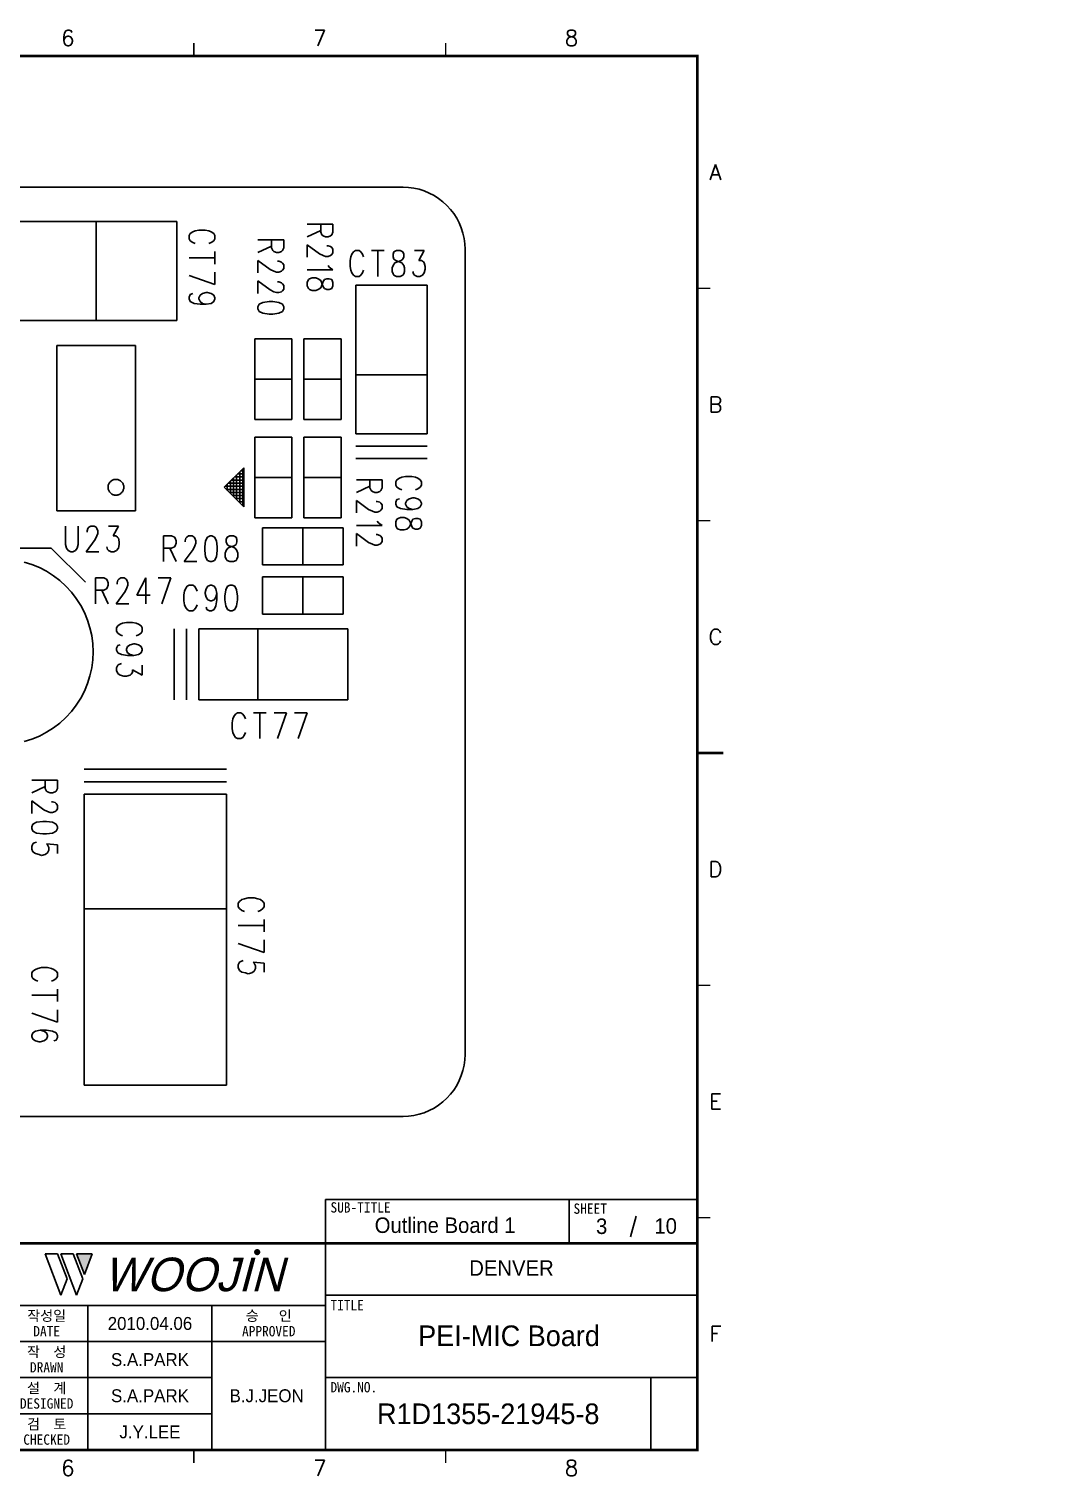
# Model space of a CAD drawing. Extents: x 295 to 953, y 10 to 290.
# Drawn here: x 752.6 to 952.6, y 9.8 to 290.2 of the extents above; entities that cross this region are included whole.
import ezdxf
from ezdxf.enums import TextEntityAlignment as Align

# ---------------------------------------------------------------- set-up
doc = ezdxf.new("R2010")
doc.units = 0
doc.header["$LTSCALE"] = 5
doc.header["$MEASUREMENT"] = 0
doc.linetypes.add('CENTER', pattern=[2, 1.25, -0.25, 0.25, -0.25])
doc.layers.get('0').update_dxf_attribs({"linetype": 'CONTINUOUS', "lineweight": 25})
for name, color, linetype, lineweight in [('2', 2, 'CENTER', 13), ('4', 4, 'CONTINUOUS', 18), ('6', 6, 'CONTINUOUS', 13)]:
    doc.layers.add(name, color=color, linetype=linetype, lineweight=lineweight)
for name, color, linetype in [('SHEET', 3, 'CONTINUOUS'), ('SST001026_PHO', 14, 'CONTINUOUS'), ('문자', 4, 'CONTINUOUS'), ('테두리', 3, 'CONTINUOUS')]:
    doc.layers.add(name, color=color, linetype=linetype)
doc.styles.add('MARK', font='ARLRDBD.TTF')
doc.styles.get("Standard").update_dxf_attribs({"font": 'simplex.shx'})
doc.styles.add('굴림', font='')
doc.styles.add('굴림체', font='')
doc.styles.get('굴림').set_extended_font_data('Gulim')
doc.styles.get('굴림체').set_extended_font_data('GulimChe')

# ---------------------------------------------------------------- blocks, each defined once
blk = doc.blocks.new('B')
at = {"layer": '문자'}
blk.add_hatch(color=256, dxfattribs=at).paths.add_polyline_path([(13.79, 10), (15.31, 6), (16.84, 10)])
at = {"color": 4, "const_width": 0.6}
blk.add_lwpolyline([(48.46, 10.32, 1), (49.06, 10.32, 1)], format="xyb", close=True, dxfattribs=at)
at = {"layer": '문자'}
for p, q in [((10.73, 2), (7.68, 10)), ((7.68, 10), (10.09, 10)), ((11.94, 5.16), (10.09, 10)), ((10.73, 10), (13.15, 10)), ((13.79, 2), (10.73, 10)), ((14.99, 5.16), (13.15, 10)), ((13.79, 10), (16.84, 10)), ((15.31, 6), (13.79, 10)), ((16.84, 10), (15.31, 6)), ((11.94, 5.16), (10.73, 2)), ((14.99, 5.16), (13.79, 2))]:
    blk.add_line(p, q, dxfattribs=at)
at = {"layer": '문자', "style": 'MARK', "oblique": 15}
blk.add_text('WOOJIN', height=6.5, dxfattribs=at).set_placement((36.4, 6), align=Align.MIDDLE_CENTER)
blk = doc.blocks.new('C')
blk.add_line((15, 285), (15, 285))
at = {"layer": '2'}
for p, q in [((252.83, 53.35), (252.83, 44.65)), ((269.53, 49), (248.48, 49))]:
    blk.add_line(p, q, dxfattribs=at)
at = {"layer": 'SHEET'}
for p, q in [((393.14, 60.3), (392.07, 56.28)), ((22, 55), (22, 15)), ((227, 55), (227, 15)), ((247, 55), (247, 22)), ((271, 55), (271, 15)), ((271, 55), (271, 15)), ((333, 55), (333, 15)), ((247, 48), (227, 48)), ((405, 45), (333, 45)), ((333, 43), (247, 43)), ((287, 43), (287, 15)), ((311, 43), (311, 15)), ((333, 36), (247, 36)), ((311, 29), (247, 29)), ((405, 29), (333, 29)), ((396, 29), (396, 15)), ((311, 22), (227, 22))]:
    blk.add_line(p, q, dxfattribs=at)
at = {"layer": 'SHEET', "color": 4}
for p, q in [((258.53, 50.9), (268.03, 51.85)), ((258.53, 50.9), (258.53, 47.1)), ((268.03, 51.85), (268.03, 46.15)), ((258.53, 47.1), (268.03, 46.15))]:
    blk.add_line(p, q, dxfattribs=at)
at = {"layer": 'SHEET'}
for points in [[(333, 55), (380.19, 55), (380.19, 63.49), (333, 63.49)], [(380.19, 55), (405, 55), (405, 63.49), (380.19, 63.49)]]:
    blk.add_lwpolyline(points, close=True, dxfattribs=at)
at = {"layer": 'SHEET', "color": 4}
for radius in [2.85, 1.9]:
    blk.add_circle((252.83, 49), radius, dxfattribs=at)
at = {"layer": 'SHEET'}
blk.add_circle((265.7, 39.32), 3.32, dxfattribs=at)
at = {"layer": '테두리'}
blk.add_line((405, 285), (405, 15), dxfattribs=at)
for points, const_width in [([(210, 290), (210, 285)], 0.5), ([(63.75, 287.5), (63.75, 285)], 0.3), ([(112.5, 287.5), (112.5, 285)], 0.3), ([(161.25, 287.5), (161.25, 285)], 0.3), ([(258.75, 287.5), (258.75, 285)], 0.3), ([(307.5, 287.5), (307.5, 285)], 0.3), ([(356.25, 287.5), (356.25, 285)], 0.3), ([(15, 285), (15, 15), (405, 15), (405, 285), (15, 285)], 0.5), ([(12.5, 240), (15, 240)], 0.3), ([(407.5, 240), (405, 240)], 0.3), ([(12.5, 195), (15, 195)], 0.3), ([(407.5, 195), (405, 195)], 0.3), ([(10, 150), (15, 150)], 0.5), ([(410, 150), (405, 150)], 0.5), ([(12.5, 105), (15, 105)], 0.3), ([(407.5, 105), (405, 105)], 0.3), ([(12.5, 60), (15, 60)], 0.3), ([(407.5, 60), (405, 60)], 0.3), ([(15, 55), (405, 55)], 0.5), ([(63.75, 12.5), (63.75, 15)], 0.3), ([(112.5, 12.5), (112.5, 15)], 0.3), ([(161.25, 12.5), (161.25, 15)], 0.3), ([(210, 10), (210, 15)], 0.5), ([(258.75, 12.5), (258.75, 15)], 0.3), ([(307.5, 12.5), (307.5, 15)], 0.3), ([(356.25, 12.5), (356.25, 15)], 0.3)]:
    blk.add_lwpolyline(points, dxfattribs=dict(at, const_width=const_width))
blk.add_blockref('B', (271, 43))
at = {"layer": '문자'}
for s, p in [('1', (39.38, 288.5)), ('2', (88.12, 288.5)), ('3', (136.88, 288.5)), ('4', (185.62, 288.5)), ('5', (234.38, 288.5)), ('6', (283.12, 288.5)), ('7', (331.88, 288.5)), ('8', (380.62, 288.5)), ('A', (11.5, 262.5)), ('A', (408.5, 262.5)), ('B', (11.5, 217.5)), ('B', (408.5, 217.5)), ('C', (11.5, 172.5)), ('C', (408.5, 172.5)), ('D', (11.5, 127.5)), ('D', (408.5, 127.5)), ('E', (11.5, 82.5)), ('E', (408.5, 82.5)), ('F', (11.5, 37.5)), ('F', (408.5, 37.5)), ('1', (39.38, 11.5)), ('2', (88.12, 11.5)), ('3', (136.88, 11.5)), ('4', (185.62, 11.5)), ('5', (234.38, 11.5)), ('6', (283.12, 11.5)), ('7', (331.88, 11.5)), ('8', (380.62, 11.5))]:
    blk.add_text(s, height=3, dxfattribs=at).set_placement(p, align=Align.MIDDLE)
at = {"layer": '문자', "style": '굴림체'}
for s, height, p in [('SUB-TITLE', 2, (339.77, 61.98)), ('SHEET', 2, (384.24, 61.74)), ('설계 MEMO', 2.5, (237, 51.5)), ('작성일', 2, (279, 41)), ('승   인', 2, (322, 41)), ('DIM.IN mm', 2.85, (259, 39.5)), ('DATE', 2, (279, 38)), ('APPROVED', 2, (322, 38)), ('척도 SCALE', 2.5, (259, 32.5)), ('작  성', 2, (279, 34)), ('DRAWN', 2, (279, 31)), ('설  계', 2, (279, 27)), ('DESIGNED', 2, (279, 24)), ('검  토', 2, (279, 20)), ('CHECKED', 2, (279, 17))]:
    blk.add_text(s, height=height, dxfattribs=at).set_placement(p, align=Align.MIDDLE_CENTER)
blk.add_text('개정  REVISION', height=3, rotation=90, dxfattribs=at).set_placement((18.5, 35), align=Align.MIDDLE_CENTER)
for s, p in [('TITLE', (333.95, 42.05)), ('DWG.NO.', (333.95, 26.15))]:
    blk.add_text(s, height=2, dxfattribs=at).set_placement(p)
at = {"layer": '문자', "style": '굴림체', "width": 0.75}
blk.add_text('공차 적용기준 : WMS C 40201', height=2.85, dxfattribs=at).set_placement((249, 18.5), align=Align.MIDDLE_CENTER)

msp = doc.modelspace()

# ---------------------------------------------------------------- linework, layer by layer
at = {"layer": 'SST001026_PHO', "color": 7}
for p, q in [((824.98, 259.6), (548.98, 259.6)), ((826.03, 259.55), (824.98, 259.6)), ((827.06, 259.42), (826.03, 259.55)), ((828.09, 259.19), (827.06, 259.42)), ((829.08, 258.88), (828.09, 259.19)), ((830.05, 258.47), (829.08, 258.88)), ((830.98, 257.99), (830.05, 258.47)), ((831.86, 257.43), (830.98, 257.99)), ((832.69, 256.79), (831.86, 257.43)), ((833.46, 256.08), (832.69, 256.79)), ((834.17, 255.31), (833.46, 256.08)), ((834.81, 254.48), (834.17, 255.31)), ((749.98, 252.98), (781.18, 252.98)), ((765.58, 252.98), (765.58, 233.78)), ((781.18, 252.98), (781.18, 233.78)), ((835.37, 253.6), (834.81, 254.48)), ((835.85, 252.67), (835.37, 253.6)), ((836.25, 251.7), (835.85, 252.67)), ((783.79, 250.61), (783.56, 250.26)), ((783.56, 250.26), (783.56, 249.57)), ((784.27, 250.95), (783.79, 250.61)), ((784.75, 251.13), (784.27, 250.95)), ((785.46, 251.3), (784.75, 251.13)), ((786.65, 251.3), (785.46, 251.3)), ((787.37, 251.13), (786.65, 251.3)), ((787.84, 250.95), (787.37, 251.13)), ((788.32, 250.61), (787.84, 250.95)), ((788.56, 250.26), (788.32, 250.61)), ((788.56, 249.57), (788.56, 250.26)), ((811.42, 252.43), (806.42, 252.43)), ((809.04, 251.21), (806.42, 250)), ((809.04, 250.87), (809.04, 252.43)), ((809.27, 250.35), (809.04, 250.87)), ((809.51, 250.17), (809.27, 250.35)), ((809.99, 250), (809.51, 250.17)), ((810.46, 250), (809.99, 250)), ((810.94, 250.17), (810.46, 250)), ((811.18, 250.35), (810.94, 250.17)), ((811.42, 250.87), (811.18, 250.35)), ((811.42, 252.43), (811.42, 250.87)), ((836.57, 250.7), (836.25, 251.7)), ((836.8, 249.68), (836.57, 250.7)), ((836.93, 248.64), (836.8, 249.68)), ((783.56, 249.57), (783.79, 249.22)), ((783.79, 249.22), (784.27, 248.87)), ((784.27, 248.87), (784.75, 248.7)), ((787.37, 248.7), (787.84, 248.87)), ((787.84, 248.87), (788.32, 249.22)), ((788.32, 249.22), (788.56, 249.57)), ((788.56, 247.14), (788.56, 244.72)), ((801.89, 249.39), (796.89, 249.39)), ((799.51, 248.18), (796.89, 246.97)), ((799.51, 247.84), (799.51, 249.39)), ((799.75, 247.32), (799.51, 247.84)), ((799.99, 247.14), (799.75, 247.32)), ((800.46, 246.97), (799.99, 247.14)), ((800.94, 246.97), (800.46, 246.97)), ((801.42, 247.14), (800.94, 246.97)), ((801.65, 247.32), (801.42, 247.14)), ((801.89, 247.84), (801.65, 247.32)), ((801.89, 249.39), (801.89, 247.84)), ((808.8, 246.71), (806.42, 248.44)), ((806.42, 248.44), (806.42, 246.02)), ((810.23, 248.27), (810.46, 248.27)), ((810.46, 248.27), (810.94, 248.1)), ((810.94, 248.1), (811.18, 247.92)), ((811.18, 247.92), (811.42, 247.58)), ((811.42, 246.88), (811.18, 246.54)), ((811.42, 247.58), (811.42, 246.88)), ((815.42, 247.08), (815.07, 246.6)), ((815.77, 247.31), (815.42, 247.08)), ((816.46, 247.31), (815.77, 247.31)), ((816.8, 247.08), (816.46, 247.31)), ((817.15, 246.6), (816.8, 247.08)), ((818.88, 247.31), (821.31, 247.31)), ((820.1, 247.31), (820.1, 242.31)), ((823.21, 247.08), (823.04, 246.6)), ((823.73, 247.31), (823.21, 247.08)), ((824.42, 247.31), (823.73, 247.31)), ((824.94, 247.08), (824.42, 247.31)), ((825.12, 246.6), (824.94, 247.08)), ((827.2, 247.31), (829.1, 247.31)), ((829.1, 247.31), (828.06, 245.41)), ((836.98, 247.6), (836.93, 248.64)), ((836.98, 91.6), (836.98, 247.6)), ((788.56, 245.93), (783.56, 245.93)), ((799.27, 243.68), (796.89, 245.41)), ((796.89, 245.41), (796.89, 242.99)), ((800.7, 245.24), (800.94, 245.24)), ((800.94, 245.24), (801.42, 245.06)), ((801.42, 245.06), (801.65, 244.89)), ((801.65, 244.89), (801.89, 244.55)), ((801.89, 244.55), (801.89, 243.85)), ((809.51, 246.36), (808.8, 246.71)), ((809.99, 246.19), (809.51, 246.36)), ((810.46, 246.19), (809.99, 246.19)), ((810.94, 246.36), (810.46, 246.19)), ((810.46, 244.46), (810.7, 244.11)), ((810.7, 244.11), (811.42, 243.59)), ((811.18, 246.54), (810.94, 246.36)), ((814.9, 246.12), (814.73, 245.41)), ((814.73, 245.41), (814.73, 244.22)), ((814.73, 244.22), (814.9, 243.5)), ((815.07, 246.6), (814.9, 246.12)), ((817.32, 246.12), (817.15, 246.6)), ((822.87, 243.98), (823.04, 244.46)), ((823.04, 246.6), (823.04, 246.12)), ((823.04, 246.12), (823.21, 245.65)), ((823.04, 244.46), (823.39, 244.93)), ((823.21, 245.65), (823.56, 245.41)), ((823.39, 244.93), (823.91, 245.17)), ((823.56, 245.41), (824.25, 245.17)), ((823.91, 245.17), (824.6, 245.41)), ((824.25, 245.17), (824.77, 244.93)), ((824.6, 245.41), (824.94, 245.65)), ((824.77, 244.93), (825.12, 244.46)), ((824.94, 245.65), (825.12, 246.12)), ((825.12, 246.12), (825.12, 246.6)), ((825.12, 244.46), (825.29, 243.98)), ((828.06, 245.41), (828.58, 245.41)), ((828.58, 245.41), (828.93, 245.17)), ((828.93, 245.17), (829.1, 244.93)), ((829.1, 244.93), (829.27, 244.22)), ((829.27, 244.22), (829.27, 243.74)), ((788.56, 240.74), (783.56, 242.47)), ((788.56, 243.16), (788.56, 240.74)), ((799.27, 239.7), (796.89, 241.43)), ((796.89, 241.43), (796.89, 239)), ((799.99, 243.33), (799.27, 243.68)), ((800.46, 243.16), (799.99, 243.33)), ((800.94, 243.16), (800.46, 243.16)), ((800.7, 241.25), (800.94, 241.25)), ((801.42, 243.33), (800.94, 243.16)), ((800.94, 241.25), (801.42, 241.08)), ((801.65, 243.51), (801.42, 243.33)), ((801.89, 243.85), (801.65, 243.51)), ((811.42, 243.59), (806.42, 243.59)), ((806.42, 241.17), (806.65, 241.69)), ((806.65, 241.69), (806.89, 241.86)), ((806.89, 241.86), (807.37, 242.03)), ((807.37, 242.03), (808.08, 242.03)), ((808.08, 242.03), (808.56, 241.86)), ((808.56, 241.86), (809.04, 241.51)), ((809.04, 241.51), (809.27, 241)), ((809.51, 241.34), (809.27, 240.65)), ((809.75, 241.69), (809.51, 241.34)), ((810.23, 241.86), (809.75, 241.69)), ((810.7, 241.86), (810.23, 241.86)), ((811.18, 241.69), (810.7, 241.86)), ((811.42, 241.17), (811.18, 241.69)), ((814.9, 243.5), (815.07, 243.03)), ((815.07, 243.03), (815.42, 242.55)), ((815.42, 242.55), (815.77, 242.31)), ((815.77, 242.31), (816.46, 242.31)), ((816.46, 242.31), (816.8, 242.55)), ((816.8, 242.55), (817.15, 243.03)), ((817.15, 243.03), (817.32, 243.5)), ((822.87, 243.27), (822.87, 243.98)), ((823.04, 242.79), (822.87, 243.27)), ((823.21, 242.55), (823.04, 242.79)), ((823.73, 242.31), (823.21, 242.55)), ((824.42, 242.31), (823.73, 242.31)), ((824.94, 242.55), (824.42, 242.31)), ((825.12, 242.79), (824.94, 242.55)), ((825.29, 243.27), (825.12, 242.79)), ((825.29, 243.98), (825.29, 243.27)), ((827.02, 242.79), (826.85, 243.27)), ((827.2, 242.55), (827.02, 242.79)), ((827.72, 242.31), (827.2, 242.55)), ((828.23, 242.31), (827.72, 242.31)), ((828.75, 242.55), (828.23, 242.31)), ((829.1, 243.03), (828.75, 242.55)), ((829.27, 243.74), (829.1, 243.03)), ((783.56, 238.31), (783.79, 238.83)), ((783.79, 238.83), (784.27, 239)), ((785.46, 238.14), (785.7, 238.66)), ((785.7, 238.66), (786.18, 239)), ((786.18, 239), (786.89, 239.18)), ((786.89, 239.18), (787.13, 239.18)), ((787.13, 239.18), (787.84, 239)), ((787.84, 239), (788.32, 238.66)), ((788.32, 238.66), (788.56, 238.14)), ((799.99, 239.35), (799.27, 239.7)), ((800.46, 239.18), (799.99, 239.35)), ((800.94, 239.18), (800.46, 239.18)), ((801.42, 239.35), (800.94, 239.18)), ((801.42, 241.08), (801.65, 240.91)), ((801.65, 239.52), (801.42, 239.35)), ((801.65, 240.91), (801.89, 240.56)), ((801.89, 239.87), (801.65, 239.52)), ((801.89, 240.56), (801.89, 239.87)), ((806.42, 240.48), (806.42, 241.17)), ((806.65, 239.96), (806.42, 240.48)), ((806.89, 239.78), (806.65, 239.96)), ((807.37, 239.61), (806.89, 239.78)), ((808.08, 239.61), (807.37, 239.61)), ((808.56, 239.78), (808.08, 239.61)), ((809.04, 240.13), (808.56, 239.78)), ((809.27, 240.65), (809.04, 240.13)), ((809.27, 241), (809.51, 240.3)), ((809.51, 240.3), (809.75, 239.96)), ((809.75, 239.96), (810.23, 239.78)), ((810.23, 239.78), (810.7, 239.78)), ((810.7, 239.78), (811.18, 239.96)), ((811.18, 239.96), (811.42, 240.48)), ((811.42, 240.48), (811.42, 241.17)), ((829.63, 240.64), (815.83, 240.64)), ((815.83, 240.64), (815.83, 229.84)), ((829.63, 229.84), (829.63, 240.64)), ((783.56, 237.96), (783.56, 238.31)), ((783.79, 237.44), (783.56, 237.96)), ((784.51, 237.1), (783.79, 237.44)), ((785.7, 236.93), (784.51, 237.1)), ((785.46, 237.96), (785.46, 238.14)), ((785.7, 237.44), (785.46, 237.96)), ((786.18, 237.1), (785.7, 237.44)), ((786.89, 236.93), (785.7, 236.93)), ((786.89, 236.93), (786.18, 237.1)), ((787.84, 237.1), (786.89, 236.93)), ((788.32, 237.44), (787.84, 237.1)), ((788.56, 237.96), (788.32, 237.44)), ((788.56, 238.14), (788.56, 237.96)), ((797.13, 236.93), (796.89, 236.41)), ((796.89, 236.41), (796.89, 236.06)), ((796.89, 236.06), (797.13, 235.54)), ((797.84, 237.27), (797.13, 236.93)), ((799.03, 237.44), (797.84, 237.27)), ((799.75, 237.44), (799.03, 237.44)), ((800.94, 237.27), (799.75, 237.44)), ((801.65, 236.93), (800.94, 237.27)), ((801.89, 236.41), (801.65, 236.93)), ((801.65, 235.54), (801.89, 236.06)), ((801.89, 236.06), (801.89, 236.41)), ((781.18, 233.78), (749.98, 233.78)), ((797.13, 235.54), (797.84, 235.19)), ((797.84, 235.19), (799.03, 235.02)), ((799.03, 235.02), (799.75, 235.02)), ((799.75, 235.02), (800.94, 235.19)), ((800.94, 235.19), (801.65, 235.54)), ((796.27, 214.63), (796.27, 230.23)), ((796.27, 230.23), (803.47, 230.23)), ((803.47, 230.23), (803.47, 214.63)), ((805.79, 214.63), (805.79, 230.23)), ((805.79, 230.23), (812.99, 230.23)), ((812.99, 230.23), (812.99, 214.63)), ((757.96, 228.91), (757.96, 196.9)), ((773.2, 228.91), (757.96, 228.91)), ((773.2, 224.33), (773.2, 228.91)), ((815.83, 229.84), (815.83, 228.04)), ((815.83, 228.04), (815.83, 224.74)), ((829.63, 228.04), (829.63, 229.84)), ((829.63, 224.74), (829.63, 228.04)), ((815.83, 224.74), (815.83, 222.04)), ((829.63, 222.04), (829.63, 224.74)), ((773.2, 196.9), (773.2, 224.33)), ((796.27, 222.43), (803.47, 222.43)), ((805.79, 222.43), (812.99, 222.43)), ((815.83, 223.24), (829.63, 223.24)), ((815.83, 222.04), (815.83, 211.84)), ((829.63, 211.84), (829.63, 222.04)), ((803.47, 214.63), (796.27, 214.63)), ((812.99, 214.63), (805.79, 214.63)), ((796.27, 195.58), (796.27, 211.18)), ((796.27, 211.18), (803.47, 211.18)), ((803.47, 211.18), (803.47, 195.58)), ((805.79, 195.58), (805.79, 211.18)), ((805.79, 211.18), (812.99, 211.18)), ((812.99, 211.18), (812.99, 195.58)), ((815.83, 211.84), (829.63, 211.84)), ((815.83, 209.44), (829.63, 209.44)), ((794.14, 205.27), (790.35, 201.47)), ((793.95, 205.07), (793.95, 197.88)), ((794.14, 197.68), (794.14, 205.27)), ((815.83, 207.04), (829.63, 207.04)), ((767.96, 202), (767.92, 201.87)), ((768.01, 202.12), (767.96, 202)), ((768.07, 202.24), (768.01, 202.12)), ((768.14, 202.35), (768.07, 202.24)), ((768.22, 202.45), (768.14, 202.35)), ((768.31, 202.55), (768.22, 202.45)), ((768.41, 202.64), (768.31, 202.55)), ((768.51, 202.72), (768.41, 202.64)), ((768.63, 202.79), (768.51, 202.72)), ((768.74, 202.86), (768.63, 202.79)), ((768.87, 202.91), (768.74, 202.86)), ((768.99, 202.95), (768.87, 202.91)), ((769.12, 202.98), (768.99, 202.95)), ((769.25, 202.99), (769.12, 202.98)), ((769.39, 203), (769.25, 202.99)), ((769.52, 202.99), (769.39, 203)), ((769.65, 202.98), (769.52, 202.99)), ((769.78, 202.95), (769.65, 202.98)), ((769.91, 202.91), (769.78, 202.95)), ((770.03, 202.86), (769.91, 202.91)), ((770.15, 202.79), (770.03, 202.86)), ((770.26, 202.72), (770.15, 202.79)), ((770.37, 202.64), (770.26, 202.72)), ((770.47, 202.55), (770.37, 202.64)), ((770.56, 202.45), (770.47, 202.55)), ((770.64, 202.35), (770.56, 202.45)), ((770.71, 202.24), (770.64, 202.35)), ((770.77, 202.12), (770.71, 202.24)), ((770.82, 202), (770.77, 202.12)), ((770.86, 201.87), (770.82, 202)), ((790.95, 202.07), (790.95, 200.88)), ((791.14, 202.27), (794.14, 202.27)), ((791.55, 202.67), (791.55, 200.28)), ((791.74, 202.87), (794.14, 202.87)), ((792.15, 203.27), (792.15, 199.68)), ((792.34, 203.47), (794.14, 203.47)), ((792.75, 203.87), (792.75, 199.08)), ((792.94, 204.07), (794.14, 204.07)), ((793.35, 204.47), (793.35, 198.48)), ((793.54, 204.67), (794.14, 204.67)), ((803.47, 203.38), (796.27, 203.38)), ((805.79, 203.38), (812.99, 203.38)), ((820.94, 202.9), (815.94, 202.9)), ((818.56, 201.34), (818.56, 202.9)), ((820.94, 202.9), (820.94, 201.34)), ((823.8, 202.9), (823.56, 202.55)), ((823.56, 202.55), (823.56, 201.86)), ((824.28, 203.24), (823.8, 202.9)), ((824.75, 203.41), (824.28, 203.24)), ((825.47, 203.59), (824.75, 203.41)), ((826.66, 203.59), (825.47, 203.59)), ((827.37, 203.41), (826.66, 203.59)), ((827.85, 203.24), (827.37, 203.41)), ((828.32, 202.9), (827.85, 203.24)), ((828.56, 202.55), (828.32, 202.9)), ((828.56, 201.86), (828.56, 202.55)), ((767.87, 201.61), (767.86, 201.47)), ((767.86, 201.47), (767.87, 201.34)), ((767.89, 201.74), (767.87, 201.61)), ((767.87, 201.34), (767.89, 201.21)), ((767.92, 201.87), (767.89, 201.74)), ((767.89, 201.21), (767.92, 201.08)), ((767.92, 201.08), (767.96, 200.95)), ((767.96, 200.95), (768.01, 200.83)), ((768.01, 200.83), (768.07, 200.71)), ((768.07, 200.71), (768.14, 200.6)), ((768.14, 200.6), (768.22, 200.5)), ((768.22, 200.5), (768.31, 200.4)), ((768.31, 200.4), (768.41, 200.31)), ((768.41, 200.31), (768.51, 200.23)), ((768.51, 200.23), (768.63, 200.16)), ((768.63, 200.16), (768.74, 200.09)), ((768.74, 200.09), (768.87, 200.04)), ((768.87, 200.04), (768.99, 200)), ((768.99, 200), (769.12, 199.97)), ((769.12, 199.97), (769.25, 199.96)), ((769.25, 199.96), (769.39, 199.95)), ((769.39, 199.95), (769.52, 199.96)), ((769.52, 199.96), (769.65, 199.97)), ((769.65, 199.97), (769.78, 200)), ((769.78, 200), (769.91, 200.04)), ((769.91, 200.04), (770.03, 200.09)), ((770.03, 200.09), (770.15, 200.16)), ((770.15, 200.16), (770.26, 200.23)), ((770.26, 200.23), (770.37, 200.31)), ((770.37, 200.31), (770.47, 200.4)), ((770.47, 200.4), (770.56, 200.5)), ((770.56, 200.5), (770.64, 200.6)), ((770.64, 200.6), (770.71, 200.71)), ((770.71, 200.71), (770.77, 200.83)), ((770.77, 200.83), (770.82, 200.95)), ((770.82, 200.95), (770.86, 201.08)), ((770.89, 201.74), (770.86, 201.87)), ((770.86, 201.08), (770.89, 201.21)), ((770.91, 201.61), (770.89, 201.74)), ((770.89, 201.21), (770.91, 201.34)), ((770.91, 201.47), (770.91, 201.61)), ((770.91, 201.34), (770.91, 201.47)), ((790.35, 201.47), (794.14, 197.68)), ((790.54, 201.67), (794.14, 201.67)), ((790.76, 201.07), (794.14, 201.07)), ((791.36, 200.47), (794.14, 200.47)), ((791.96, 199.87), (794.14, 199.87)), ((792.56, 199.27), (794.14, 199.27)), ((818.56, 201.68), (815.94, 200.47)), ((818.8, 200.82), (818.56, 201.34)), ((819.04, 200.64), (818.8, 200.82)), ((819.51, 200.47), (819.04, 200.64)), ((819.99, 200.47), (819.51, 200.47)), ((820.47, 200.64), (819.99, 200.47)), ((820.7, 200.82), (820.47, 200.64)), ((820.94, 201.34), (820.7, 200.82)), ((823.56, 201.86), (823.8, 201.51)), ((823.8, 201.51), (824.28, 201.16)), ((823.8, 199.09), (824.28, 199.26)), ((824.28, 201.16), (824.75, 200.99)), ((825.7, 198.91), (826.18, 199.26)), ((826.18, 199.26), (826.89, 199.43)), ((826.89, 199.43), (827.13, 199.43)), ((827.13, 199.43), (827.85, 199.26)), ((827.37, 200.99), (827.85, 201.16)), ((827.85, 201.16), (828.32, 201.51)), ((827.85, 199.26), (828.32, 198.91)), ((828.32, 201.51), (828.56, 201.86)), ((757.96, 196.9), (773.2, 196.9)), ((793.16, 198.67), (794.14, 198.67)), ((793.76, 198.07), (794.14, 198.07)), ((818.32, 197.18), (815.94, 198.91)), ((815.94, 198.91), (815.94, 196.49)), ((819.04, 196.83), (818.32, 197.18)), ((819.51, 196.66), (819.04, 196.83)), ((819.99, 196.66), (819.51, 196.66)), ((819.75, 198.74), (819.99, 198.74)), ((819.99, 198.74), (820.47, 198.57)), ((820.47, 196.83), (819.99, 196.66)), ((820.47, 198.57), (820.7, 198.39)), ((820.7, 197.01), (820.47, 196.83)), ((820.7, 198.39), (820.94, 198.05)), ((820.94, 197.35), (820.7, 197.01)), ((820.94, 198.05), (820.94, 197.35)), ((823.56, 198.57), (823.8, 199.09)), ((823.56, 198.22), (823.56, 198.57)), ((823.8, 197.7), (823.56, 198.22)), ((824.51, 197.35), (823.8, 197.7)), ((825.7, 197.18), (824.51, 197.35)), ((825.47, 198.39), (825.7, 198.91)), ((825.47, 198.22), (825.47, 198.39)), ((825.7, 197.7), (825.47, 198.22)), ((826.18, 197.35), (825.7, 197.7)), ((826.89, 197.18), (825.7, 197.18)), ((826.89, 197.18), (826.18, 197.35)), ((827.85, 197.35), (826.89, 197.18)), ((828.32, 197.7), (827.85, 197.35)), ((828.32, 198.91), (828.56, 198.39)), ((828.56, 198.22), (828.32, 197.7)), ((828.56, 198.39), (828.56, 198.22)), ((759.65, 193.97), (759.65, 190.4)), ((762.08, 190.4), (762.08, 193.97)), ((763.98, 193.5), (764.16, 193.74)), ((764.16, 193.74), (764.5, 193.97)), ((764.5, 193.97), (765.2, 193.97)), ((765.2, 193.97), (765.54, 193.74)), ((765.54, 193.74), (765.72, 193.5)), ((767.97, 193.97), (769.87, 193.97)), ((769.87, 193.97), (768.83, 192.07)), ((803.47, 195.58), (796.27, 195.58)), ((797.78, 193.64), (813.38, 193.64)), ((797.78, 186.44), (797.78, 193.64)), ((805.58, 193.64), (805.58, 186.44)), ((812.99, 195.58), (805.79, 195.58)), ((813.38, 193.64), (813.38, 186.44)), ((820.94, 194.06), (815.94, 194.06)), ((819.99, 194.93), (820.23, 194.58)), ((820.23, 194.58), (820.94, 194.06)), ((823.56, 194.76), (823.8, 195.28)), ((823.56, 194.06), (823.56, 194.76)), ((823.8, 193.54), (823.56, 194.06)), ((823.8, 195.28), (824.04, 195.45)), ((824.04, 195.45), (824.51, 195.62)), ((824.51, 195.62), (825.23, 195.62)), ((825.23, 195.62), (825.7, 195.45)), ((825.7, 195.45), (826.18, 195.1)), ((826.18, 193.72), (825.7, 193.37)), ((826.18, 195.1), (826.42, 194.58)), ((826.42, 194.24), (826.18, 193.72)), ((826.66, 194.93), (826.42, 194.24)), ((826.42, 194.58), (826.66, 193.89)), ((826.89, 195.28), (826.66, 194.93)), ((826.66, 193.89), (826.89, 193.54)), ((827.37, 195.45), (826.89, 195.28)), ((827.85, 195.45), (827.37, 195.45)), ((828.32, 195.28), (827.85, 195.45)), ((828.56, 194.76), (828.32, 195.28)), ((828.32, 193.54), (828.56, 194.06)), ((828.56, 194.06), (828.56, 194.76)), ((765.37, 191.35), (763.64, 188.97)), ((763.81, 193.02), (763.98, 193.5)), ((763.81, 192.78), (763.81, 193.02)), ((765.72, 192.07), (765.37, 191.35)), ((765.72, 193.5), (765.89, 193.02)), ((765.89, 192.55), (765.72, 192.07)), ((765.89, 193.02), (765.89, 192.55)), ((768.83, 192.07), (769.35, 192.07)), ((769.35, 192.07), (769.7, 191.83)), ((769.7, 191.83), (769.87, 191.59)), ((769.87, 191.59), (770.05, 190.88)), ((770.05, 190.88), (770.05, 190.4)), ((778.62, 192.07), (778.62, 187.07)), ((778.62, 192.07), (780.18, 192.07)), ((780.18, 192.07), (780.7, 191.83)), ((780.7, 191.83), (780.87, 191.59)), ((780.87, 191.59), (781.04, 191.12)), ((781.04, 191.12), (781.04, 190.64)), ((782.77, 191.12), (782.95, 191.59)), ((782.77, 190.88), (782.77, 191.12)), ((782.95, 191.59), (783.12, 191.83)), ((783.12, 191.83), (783.47, 192.07)), ((783.47, 192.07), (784.16, 192.07)), ((784.16, 192.07), (784.51, 191.83)), ((784.51, 191.83), (784.68, 191.59)), ((784.68, 191.59), (784.85, 191.12)), ((784.85, 191.12), (784.85, 190.64)), ((786.76, 191.12), (786.58, 189.93)), ((787.1, 191.83), (786.76, 191.12)), ((787.62, 192.07), (787.1, 191.83)), ((787.97, 192.07), (787.62, 192.07)), ((788.49, 191.83), (787.97, 192.07)), ((788.84, 191.12), (788.49, 191.83)), ((789.01, 189.93), (788.84, 191.12)), ((790.91, 191.83), (790.74, 191.35)), ((790.74, 191.35), (790.74, 190.88)), ((790.74, 190.88), (790.91, 190.4)), ((791.43, 192.07), (790.91, 191.83)), ((792.13, 192.07), (791.43, 192.07)), ((792.65, 191.83), (792.13, 192.07)), ((792.82, 191.35), (792.65, 191.83)), ((792.65, 190.4), (792.82, 190.88)), ((792.82, 190.88), (792.82, 191.35)), ((818.32, 190.77), (815.94, 192.5)), ((815.94, 192.5), (815.94, 190.08)), ((819.04, 190.43), (818.32, 190.77)), ((819.75, 192.33), (819.99, 192.33)), ((819.99, 192.33), (820.47, 192.16)), ((820.47, 192.16), (820.7, 191.98)), ((820.7, 191.98), (820.94, 191.64)), ((820.94, 190.95), (820.7, 190.6)), ((820.94, 191.64), (820.94, 190.95)), ((824.04, 193.37), (823.8, 193.54)), ((824.51, 193.2), (824.04, 193.37)), ((825.23, 193.2), (824.51, 193.2)), ((825.7, 193.37), (825.23, 193.2)), ((826.89, 193.54), (827.37, 193.37)), ((827.37, 193.37), (827.85, 193.37)), ((827.85, 193.37), (828.32, 193.54)), ((734.68, 189.7), (756.88, 189.7)), ((756.88, 189.7), (763.48, 183.1)), ((759.65, 190.4), (759.83, 189.69)), ((759.83, 189.69), (760.17, 189.21)), ((760.17, 189.21), (760.69, 188.97)), ((760.69, 188.97), (761.04, 188.97)), ((761.04, 188.97), (761.56, 189.21)), ((761.56, 189.21), (761.91, 189.69)), ((761.91, 189.69), (762.08, 190.4)), ((763.64, 188.97), (766.06, 188.97)), ((767.79, 189.45), (767.62, 189.93)), ((767.97, 189.21), (767.79, 189.45)), ((768.49, 188.97), (767.97, 189.21)), ((769.01, 188.97), (768.49, 188.97)), ((769.53, 189.21), (769.01, 188.97)), ((769.87, 189.69), (769.53, 189.21)), ((770.05, 190.4), (769.87, 189.69)), ((780.18, 189.69), (778.62, 189.69)), ((779.83, 189.69), (781.04, 187.07)), ((780.7, 189.93), (780.18, 189.69)), ((780.87, 190.16), (780.7, 189.93)), ((781.04, 190.64), (780.87, 190.16)), ((784.33, 189.45), (782.6, 187.07)), ((784.68, 190.16), (784.33, 189.45)), ((784.85, 190.64), (784.68, 190.16)), ((786.58, 189.93), (786.58, 189.21)), ((786.58, 189.21), (786.76, 188.02)), ((786.76, 188.02), (787.1, 187.31)), ((788.49, 187.31), (788.84, 188.02)), ((788.84, 188.02), (789.01, 189.21)), ((789.01, 189.21), (789.01, 189.93)), ((790.57, 188.74), (790.74, 189.21)), ((790.57, 188.02), (790.57, 188.74)), ((790.74, 187.54), (790.57, 188.02)), ((790.74, 189.21), (791.09, 189.69)), ((790.91, 190.4), (791.26, 190.16)), ((791.09, 189.69), (791.61, 189.93)), ((791.26, 190.16), (791.95, 189.93)), ((791.61, 189.93), (792.3, 190.16)), ((791.95, 189.93), (792.47, 189.69)), ((792.3, 190.16), (792.65, 190.4)), ((792.47, 189.69), (792.82, 189.21)), ((792.82, 189.21), (792.99, 188.74)), ((792.99, 188.02), (792.82, 187.54)), ((792.99, 188.74), (792.99, 188.02)), ((819.51, 190.25), (819.04, 190.43)), ((819.99, 190.25), (819.51, 190.25)), ((820.47, 190.43), (819.99, 190.25)), ((820.7, 190.6), (820.47, 190.43)), ((753.13, 186.51), (751.64, 186.99)), ((754.58, 185.91), (753.13, 186.51)), ((755.98, 185.19), (754.58, 185.91)), ((757.3, 184.34), (755.98, 185.19)), ((782.6, 187.07), (785.03, 187.07)), ((787.1, 187.31), (787.62, 187.07)), ((787.62, 187.07), (787.97, 187.07)), ((787.97, 187.07), (788.49, 187.31)), ((790.91, 187.31), (790.74, 187.54)), ((791.43, 187.07), (790.91, 187.31)), ((792.13, 187.07), (791.43, 187.07)), ((792.65, 187.31), (792.13, 187.07)), ((792.82, 187.54), (792.65, 187.31)), ((813.38, 186.44), (797.78, 186.44)), ((758.55, 183.39), (757.3, 184.34)), ((759.71, 182.33), (758.55, 183.39)), ((760.77, 181.17), (759.71, 182.33)), ((765.46, 183.92), (765.46, 178.92)), ((765.46, 183.92), (767.02, 183.92)), ((767.02, 183.92), (767.54, 183.69)), ((767.54, 183.69), (767.71, 183.45)), ((767.71, 183.45), (767.88, 182.97)), ((767.88, 182.5), (767.71, 182.02)), ((767.88, 182.97), (767.88, 182.5)), ((769.61, 182.97), (769.79, 183.45)), ((769.61, 182.73), (769.61, 182.97)), ((769.79, 183.45), (769.96, 183.69)), ((769.96, 183.69), (770.31, 183.92)), ((770.31, 183.92), (771, 183.92)), ((771, 183.92), (771.35, 183.69)), ((771.35, 183.69), (771.52, 183.45)), ((771.52, 183.45), (771.69, 182.97)), ((771.69, 182.5), (771.52, 182.02)), ((771.69, 182.97), (771.69, 182.5)), ((775.16, 183.92), (773.42, 180.59)), ((775.16, 183.92), (775.16, 178.92)), ((777.58, 183.92), (780, 183.92)), ((780, 183.92), (778.27, 178.92)), ((783.55, 182.54), (783.21, 182.31)), ((784.25, 182.54), (783.55, 182.54)), ((784.59, 182.31), (784.25, 182.54)), ((787.19, 182.31), (787.71, 182.54)), ((787.71, 182.54), (787.88, 182.54)), ((787.88, 182.54), (788.4, 182.31)), ((791.52, 182.54), (791, 182.31)), ((791.87, 182.54), (791.52, 182.54)), ((792.39, 182.31), (791.87, 182.54)), ((797.78, 176.92), (797.78, 184.12)), ((797.78, 184.12), (813.38, 184.12)), ((805.58, 176.92), (805.58, 184.12)), ((813.38, 184.12), (813.38, 176.92)), ((761.72, 179.92), (760.77, 181.17)), ((762.57, 178.6), (761.72, 179.92)), ((767.02, 181.54), (765.46, 181.54)), ((766.67, 181.54), (767.88, 178.92)), ((767.54, 181.78), (767.02, 181.54)), ((767.71, 182.02), (767.54, 181.78)), ((771.17, 181.3), (769.44, 178.92)), ((771.52, 182.02), (771.17, 181.3)), ((773.42, 180.59), (776.02, 180.59)), ((782.69, 181.35), (782.51, 180.64)), ((782.51, 180.64), (782.51, 179.45)), ((782.86, 181.83), (782.69, 181.35)), ((783.21, 182.31), (782.86, 181.83)), ((784.94, 181.83), (784.59, 182.31)), ((785.11, 181.35), (784.94, 181.83)), ((786.67, 181.12), (786.84, 181.83)), ((786.67, 180.88), (786.67, 181.12)), ((786.84, 180.16), (786.67, 180.88)), ((786.84, 181.83), (787.19, 182.31)), ((787.19, 179.69), (786.84, 180.16)), ((787.71, 179.45), (787.19, 179.69)), ((788.4, 179.69), (787.88, 179.45)), ((788.4, 182.31), (788.75, 181.83)), ((788.75, 180.16), (788.4, 179.69)), ((788.75, 181.83), (788.92, 180.88)), ((788.92, 180.88), (788.75, 180.16)), ((788.92, 179.69), (788.75, 178.5)), ((788.92, 180.88), (788.92, 179.69)), ((790.65, 181.59), (790.48, 180.4)), ((790.48, 180.4), (790.48, 179.69)), ((790.48, 179.69), (790.65, 178.5)), ((791, 182.31), (790.65, 181.59)), ((792.73, 181.59), (792.39, 182.31)), ((792.91, 180.4), (792.73, 181.59)), ((792.73, 178.5), (792.91, 179.69)), ((792.91, 179.69), (792.91, 180.4)), ((763.29, 177.21), (762.57, 178.6)), ((763.89, 175.76), (763.29, 177.21)), ((769.44, 178.92), (771.87, 178.92)), ((782.51, 179.45), (782.69, 178.73)), ((782.69, 178.73), (782.86, 178.26)), ((782.86, 178.26), (783.21, 177.78)), ((783.21, 177.78), (783.55, 177.54)), ((783.55, 177.54), (784.25, 177.54)), ((784.25, 177.54), (784.59, 177.78)), ((784.59, 177.78), (784.94, 178.26)), ((784.94, 178.26), (785.11, 178.73)), ((787.02, 177.78), (786.84, 178.26)), ((787.54, 177.54), (787.02, 177.78)), ((787.88, 177.54), (787.54, 177.54)), ((787.88, 179.45), (787.71, 179.45)), ((788.4, 177.78), (787.88, 177.54)), ((788.75, 178.5), (788.4, 177.78)), ((790.65, 178.5), (791, 177.78)), ((791, 177.78), (791.52, 177.54)), ((791.52, 177.54), (791.87, 177.54)), ((791.87, 177.54), (792.39, 177.78)), ((792.39, 177.78), (792.73, 178.5)), ((813.38, 176.92), (797.78, 176.92)), ((764.36, 174.26), (763.89, 175.76)), ((764.7, 172.73), (764.36, 174.26)), ((769.74, 174.61), (769.5, 174.26)), ((769.5, 174.26), (769.5, 173.57)), ((770.22, 174.96), (769.74, 174.61)), ((770.69, 175.13), (770.22, 174.96)), ((771.41, 175.3), (770.69, 175.13)), ((772.6, 175.3), (771.41, 175.3)), ((773.31, 175.13), (772.6, 175.3)), ((773.79, 174.96), (773.31, 175.13)), ((774.26, 174.61), (773.79, 174.96)), ((774.5, 174.26), (774.26, 174.61)), ((774.5, 173.57), (774.5, 174.26)), ((780.67, 174.08), (780.67, 160.28)), ((783.07, 174.08), (783.07, 160.28)), ((795.67, 174.08), (785.47, 174.08)), ((785.47, 174.08), (785.47, 160.28)), ((798.37, 174.08), (795.67, 174.08)), ((796.87, 174.08), (796.87, 160.28)), ((801.67, 174.08), (798.37, 174.08)), ((803.47, 174.08), (801.67, 174.08)), ((814.27, 174.08), (803.47, 174.08)), ((814.27, 160.28), (814.27, 174.08)), ((764.91, 171.17), (764.7, 172.73)), ((764.98, 169.6), (764.91, 171.17)), ((769.5, 173.57), (769.74, 173.23)), ((769.74, 173.23), (770.22, 172.88)), ((770.22, 172.88), (770.69, 172.71)), ((772.12, 170.97), (772.83, 171.15)), ((772.83, 171.15), (773.07, 171.15)), ((773.07, 171.15), (773.79, 170.97)), ((773.31, 172.71), (773.79, 172.88)), ((773.79, 172.88), (774.26, 173.23)), ((774.26, 173.23), (774.5, 173.57)), ((764.91, 168.03), (764.98, 169.6)), ((769.5, 170.28), (769.74, 170.8)), ((769.5, 169.94), (769.5, 170.28)), ((769.74, 169.42), (769.5, 169.94)), ((769.74, 170.8), (770.22, 170.97)), ((770.45, 169.07), (769.74, 169.42)), ((771.64, 168.9), (770.45, 169.07)), ((771.41, 170.11), (771.64, 170.63)), ((771.41, 169.94), (771.41, 170.11)), ((771.64, 169.42), (771.41, 169.94)), ((771.64, 170.63), (772.12, 170.97)), ((772.12, 169.07), (771.64, 169.42)), ((772.83, 168.9), (771.64, 168.9)), ((772.83, 168.9), (772.12, 169.07)), ((773.79, 169.07), (772.83, 168.9)), ((773.79, 170.97), (774.26, 170.63)), ((774.26, 169.42), (773.79, 169.07)), ((774.26, 170.63), (774.5, 170.11)), ((774.5, 169.94), (774.26, 169.42)), ((774.5, 170.11), (774.5, 169.94)), ((764.36, 164.94), (764.7, 166.47)), ((764.7, 166.47), (764.91, 168.03)), ((769.5, 166.47), (769.74, 166.99)), ((769.5, 165.95), (769.5, 166.47)), ((769.74, 165.43), (769.5, 165.95)), ((769.74, 166.99), (769.98, 167.16)), ((769.98, 167.16), (770.45, 167.34)), ((772.6, 165.61), (772.36, 165.26)), ((774.5, 165.09), (772.6, 166.13)), ((772.6, 166.13), (772.6, 165.61)), ((774.5, 166.99), (774.5, 165.09)), ((763.29, 161.99), (763.89, 163.44)), ((763.89, 163.44), (764.36, 164.94)), ((770.22, 165.09), (769.74, 165.43)), ((770.93, 164.91), (770.22, 165.09)), ((771.41, 164.91), (770.93, 164.91)), ((772.12, 165.09), (771.41, 164.91)), ((772.36, 165.26), (772.12, 165.09)), ((761.72, 159.28), (762.57, 160.6)), ((762.57, 160.6), (763.29, 161.99)), ((785.47, 160.28), (795.67, 160.28)), ((795.67, 160.28), (798.37, 160.28)), ((798.37, 160.28), (801.67, 160.28)), ((801.67, 160.28), (803.47, 160.28)), ((803.47, 160.28), (814.27, 160.28)), ((759.71, 156.87), (760.77, 158.03)), ((760.77, 158.03), (761.72, 159.28)), ((792.56, 157.54), (792.21, 157.06)), ((792.91, 157.78), (792.56, 157.54)), ((793.6, 157.78), (792.91, 157.78)), ((793.94, 157.54), (793.6, 157.78)), ((794.29, 157.06), (793.94, 157.54)), ((796.02, 157.78), (798.45, 157.78)), ((797.24, 157.78), (797.24, 152.78)), ((800.01, 157.78), (802.43, 157.78)), ((802.43, 157.78), (800.7, 152.78)), ((803.99, 157.78), (806.41, 157.78)), ((806.41, 157.78), (804.68, 152.78)), ((755.98, 154.01), (757.3, 154.86)), ((757.3, 154.86), (758.55, 155.81)), ((758.55, 155.81), (759.71, 156.87)), ((792.04, 156.59), (791.87, 155.87)), ((791.87, 155.87), (791.87, 154.68)), ((791.87, 154.68), (792.04, 153.97)), ((792.21, 157.06), (792.04, 156.59)), ((794.46, 156.59), (794.29, 157.06)), ((751.64, 152.21), (753.13, 152.69)), ((753.13, 152.69), (754.58, 153.29)), ((754.58, 153.29), (755.98, 154.01)), ((792.04, 153.97), (792.21, 153.49)), ((792.21, 153.49), (792.56, 153.02)), ((792.56, 153.02), (792.91, 152.78)), ((792.91, 152.78), (793.6, 152.78)), ((793.6, 152.78), (793.94, 153.02)), ((793.94, 153.02), (794.29, 153.49)), ((794.29, 153.49), (794.46, 153.97)), ((790.81, 146.84), (763.21, 146.84)), ((758.08, 144.71), (753.08, 144.71)), ((755.7, 143.49), (753.08, 142.28)), ((755.7, 143.15), (755.7, 144.71)), ((755.93, 142.63), (755.7, 143.15)), ((758.08, 143.15), (757.84, 142.63)), ((758.08, 144.71), (758.08, 143.15)), ((790.81, 144.44), (763.21, 144.44)), ((755.46, 138.99), (753.08, 140.72)), ((753.08, 140.72), (753.08, 138.3)), ((756.17, 142.45), (755.93, 142.63)), ((756.65, 142.28), (756.17, 142.45)), ((757.12, 142.28), (756.65, 142.28)), ((756.89, 140.55), (757.12, 140.55)), ((757.6, 142.45), (757.12, 142.28)), ((757.12, 140.55), (757.6, 140.38)), ((757.84, 142.63), (757.6, 142.45)), ((757.6, 140.38), (757.84, 140.2)), ((790.81, 142.04), (763.21, 142.04)), ((763.21, 142.04), (763.21, 85.64)), ((790.81, 85.64), (790.81, 142.04)), ((756.17, 138.64), (755.46, 138.99)), ((756.65, 138.47), (756.17, 138.64)), ((757.12, 138.47), (756.65, 138.47)), ((757.6, 138.64), (757.12, 138.47)), ((757.84, 138.82), (757.6, 138.64)), ((757.84, 140.2), (758.08, 139.86)), ((758.08, 139.16), (757.84, 138.82)), ((758.08, 139.86), (758.08, 139.16)), ((753.31, 136.22), (753.08, 135.7)), ((753.08, 135.7), (753.08, 135.35)), ((753.08, 135.35), (753.31, 134.83)), ((754.03, 136.57), (753.31, 136.22)), ((753.31, 134.83), (754.03, 134.49)), ((755.22, 136.74), (754.03, 136.57)), ((755.93, 136.74), (755.22, 136.74)), ((757.12, 136.57), (755.93, 136.74)), ((757.84, 136.22), (757.12, 136.57)), ((757.12, 134.49), (757.84, 134.83)), ((758.08, 135.7), (757.84, 136.22)), ((757.84, 134.83), (758.08, 135.35)), ((758.08, 135.35), (758.08, 135.7)), ((753.08, 131.89), (753.31, 132.41)), ((753.08, 131.37), (753.08, 131.89)), ((753.31, 132.41), (753.55, 132.58)), ((753.55, 132.58), (754.03, 132.76)), ((754.03, 134.49), (755.22, 134.32)), ((755.22, 134.32), (755.93, 134.32)), ((755.93, 134.32), (757.12, 134.49)), ((758.08, 132.24), (755.93, 132.41)), ((755.93, 132.41), (756.17, 132.24)), ((756.17, 132.24), (756.41, 131.72)), ((758.08, 130.51), (758.08, 132.24)), ((753.31, 130.85), (753.08, 131.37)), ((753.79, 130.51), (753.31, 130.85)), ((754.5, 130.33), (753.79, 130.51)), ((754.98, 130.16), (754.5, 130.33)), ((755.7, 130.33), (754.98, 130.16)), ((756.17, 130.68), (755.7, 130.33)), ((756.41, 131.2), (756.17, 130.68)), ((756.41, 131.72), (756.41, 131.2)), ((793.32, 121.24), (793.08, 120.89)), ((793.08, 120.89), (793.08, 120.2)), ((793.8, 121.59), (793.32, 121.24)), ((794.27, 121.76), (793.8, 121.59)), ((794.99, 121.93), (794.27, 121.76)), ((796.18, 121.93), (794.99, 121.93)), ((796.89, 121.76), (796.18, 121.93)), ((797.37, 121.59), (796.89, 121.76)), ((797.84, 121.24), (797.37, 121.59)), ((798.08, 120.89), (797.84, 121.24)), ((798.08, 120.2), (798.08, 120.89)), ((790.81, 119.84), (763.21, 119.84)), ((793.08, 120.2), (793.32, 119.85)), ((793.32, 119.85), (793.8, 119.51)), ((793.8, 119.51), (794.27, 119.33)), ((796.89, 119.33), (797.37, 119.51)), ((797.37, 119.51), (797.84, 119.85)), ((797.84, 119.85), (798.08, 120.2)), ((798.08, 116.56), (793.08, 116.56)), ((798.08, 117.78), (798.08, 115.35)), ((798.08, 111.37), (793.08, 113.1)), ((798.08, 113.79), (798.08, 111.37)), ((793.08, 108.94), (793.32, 109.46)), ((793.32, 109.46), (793.56, 109.64)), ((793.56, 109.64), (794.03, 109.81)), ((798.08, 109.29), (795.94, 109.46)), ((795.94, 109.46), (796.18, 109.29)), ((753.31, 107.73), (753.08, 107.39)), ((753.08, 107.39), (753.08, 106.69)), ((753.08, 106.69), (753.31, 106.35)), ((753.79, 108.08), (753.31, 107.73)), ((754.27, 108.25), (753.79, 108.08)), ((754.98, 108.42), (754.27, 108.25)), ((756.17, 108.42), (754.98, 108.42)), ((756.89, 108.25), (756.17, 108.42)), ((757.36, 108.08), (756.89, 108.25)), ((757.84, 107.73), (757.36, 108.08)), ((758.08, 107.39), (757.84, 107.73)), ((757.84, 106.35), (758.08, 106.69)), ((758.08, 106.69), (758.08, 107.39)), ((793.08, 108.42), (793.08, 108.94)), ((793.32, 107.9), (793.08, 108.42)), ((793.8, 107.56), (793.32, 107.9)), ((794.51, 107.39), (793.8, 107.56)), ((794.99, 107.21), (794.51, 107.39)), ((795.7, 107.39), (794.99, 107.21)), ((796.18, 107.73), (795.7, 107.39)), ((796.18, 109.29), (796.41, 108.77)), ((796.41, 108.25), (796.18, 107.73)), ((796.41, 108.77), (796.41, 108.25)), ((798.08, 107.56), (798.08, 109.29)), ((753.31, 106.35), (753.79, 106)), ((753.79, 106), (754.27, 105.83)), ((756.89, 105.83), (757.36, 106)), ((757.36, 106), (757.84, 106.35)), ((758.08, 104.27), (758.08, 101.84)), ((758.08, 103.06), (753.08, 103.06)), ((758.08, 97.86), (753.08, 99.59)), ((758.08, 100.28), (758.08, 97.86)), ((753.31, 95.78), (753.08, 95.26)), ((753.79, 96.13), (753.31, 95.78)), ((754.74, 96.3), (753.79, 96.13)), ((755.93, 96.3), (754.74, 96.3)), ((755.46, 96.13), (754.74, 96.3)), ((755.93, 95.78), (755.46, 96.13)), ((757.12, 96.13), (755.93, 96.3)), ((756.17, 95.26), (755.93, 95.78)), ((757.84, 95.78), (757.12, 96.13)), ((758.08, 95.26), (757.84, 95.78)), ((753.08, 95.26), (753.08, 95.09)), ((753.08, 95.09), (753.31, 94.57)), ((753.31, 94.57), (753.79, 94.22)), ((753.79, 94.22), (754.5, 94.05)), ((754.5, 94.05), (754.74, 94.05)), ((754.74, 94.05), (755.46, 94.22)), ((755.46, 94.22), (755.93, 94.57)), ((755.93, 94.57), (756.17, 95.09)), ((756.17, 95.09), (756.17, 95.26)), ((757.36, 94.22), (757.84, 94.4)), ((757.84, 94.4), (758.08, 94.92)), ((758.08, 94.92), (758.08, 95.26)), ((836.8, 89.52), (836.93, 90.55)), ((836.93, 90.55), (836.98, 91.6)), ((835.85, 86.53), (836.25, 87.5)), ((836.25, 87.5), (836.57, 88.49)), ((836.57, 88.49), (836.8, 89.52)), ((763.21, 85.64), (790.81, 85.64)), ((834.17, 83.89), (834.81, 84.72)), ((834.81, 84.72), (835.37, 85.6)), ((835.37, 85.6), (835.85, 86.53)), ((830.98, 81.21), (831.86, 81.77)), ((831.86, 81.77), (832.69, 82.41)), ((832.69, 82.41), (833.46, 83.11)), ((833.46, 83.11), (834.17, 83.89)), ((548.98, 79.6), (824.98, 79.6)), ((824.98, 79.6), (826.02, 79.65)), ((826.02, 79.65), (827.06, 79.78)), ((827.06, 79.78), (828.08, 80.01)), ((828.08, 80.01), (829.08, 80.32)), ((829.08, 80.32), (830.05, 80.72)), ((830.05, 80.72), (830.98, 81.21))]:
    msp.add_line(p, q, dxfattribs=at)

# ---------------------------------------------------------------- block references
msp.add_blockref('C', (476.98, 0))

# ---------------------------------------------------------------- texts
at = {"color": 4, "style": '굴림'}
for s, p in [('2010.04.06', (775.98, 39.5)), ('S.A.PARK', (775.98, 32.5)), ('S.A.PARK', (775.98, 25.5)), ('B.J.JEON', (798.57, 25.5)), ('J.Y.LEE', (775.98, 18.5))]:
    msp.add_text(s, height=2.5, dxfattribs=at).set_placement(p, align=Align.MIDDLE_CENTER)
at = {"layer": '4', "style": '굴림'}
for s, p in [('Outline Board 1', (833.13, 58.53)), ('3', (863.44, 58.33)), ('10', (875.83, 58.38)), ('DENVER', (845.98, 50.24))]:
    msp.add_text(s, height=3, dxfattribs=at).set_placement(p, align=Align.MIDDLE_CENTER)
at = {"layer": '6', "color": 4, "char_height": 3, "attachment_point": 4, "style": '굴림체'}
for insert, width in [((905.28, 137.42), 36.962), ((952.58, 106.26), 52.2944), ((952.58, 102.14), 52.2944)]:
    msp.add_mtext('{\\f굴림|b0|i0|c129;\\C7;', dxfattribs=dict(at, insert=insert, width=width))
at = {"layer": '문자', "style": '굴림'}
for s, p in [('PEI-MIC Board', (845.5, 37.11)), ('R1D1355-21945-8', (841.48, 22))]:
    msp.add_text(s, height=4, dxfattribs=at).set_placement(p, align=Align.MIDDLE_CENTER)

doc.saveas('drawing.dxf')
